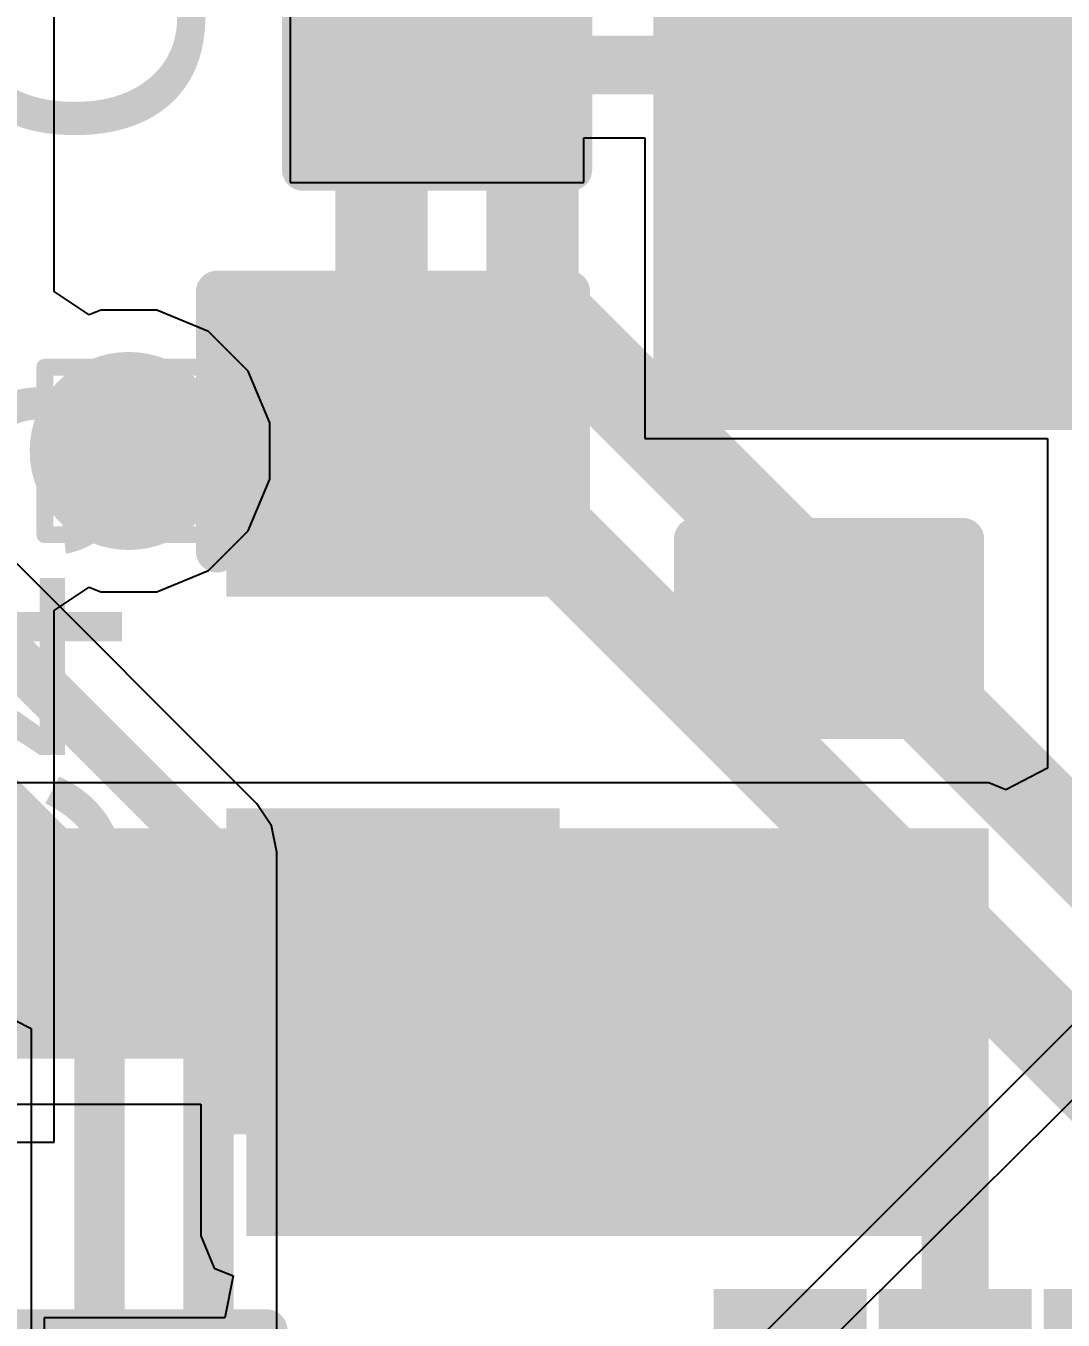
# Model space of a CAD drawing. Header units: inches. Extents: x -6 to 5433, y -4 to 5447.
# Drawn here: x 20.615 to 23.756, y 18.435 to 22.357 of the extents above; entities that cross this region are included whole.
import ezdxf

# ---------------------------------------------------------------- set-up
doc = ezdxf.new("R2010")
doc.units = ezdxf.units.IN
for name, color, linetype in [('Bottom Layer', 5, 'Continuous'), ('Drill Drawing', 1, 'Continuous'), ('Ground', 16, 'Continuous'), ('Power', 76, 'Continuous'), ('Top Layer', 1, 'Continuous'), ('Top Overlay', 2, 'Continuous'), ('Top Paste', 8, 'Continuous'), ('Top Solder', 216, 'Continuous'), ('Via Holes', 16, 'Continuous')]:
    doc.layers.add(name, color=color, linetype=linetype)
doc.styles.add('Arial', font='', dxfattribs={"height": 0.2})
doc.styles.get('Arial').set_extended_font_data('Arial')

# ---------------------------------------------------------------- blocks, each defined once
blk = doc.blocks.new('64_VQFN__9_9__22')
at = {"layer": 'Top Solder'}
for points in [[(-3.9816, 4.9666), (-3.5184, 4.9666), (-3.5184, 3.9034), (-3.9816, 3.9034)], [(-3.4816, 4.9666), (-3.0184, 4.9666), (-3.0184, 3.9034), (-3.4816, 3.9034)], [(-2.9816, 4.9666), (-2.5184, 4.9666), (-2.5184, 3.9034), (-2.9816, 3.9034)]]:
    blk.add_hatch(color=216, dxfattribs=at).paths.add_polyline_path(points)
blk = doc.blocks.new('SMD3225_4P_36')
at = {"layer": 'Top Layer'}
for points in [[(-1.8, 1.45), (-0.4, 1.45), (-0.4, 0.25), (-1.8, 0.25)], [(0.4, 1.45), (1.8, 1.45), (1.8, 0.25), (0.4, 0.25)], [(-1.8, -0.25), (-0.4, -0.25), (-0.4, -1.45), (-1.8, -1.45)], [(0.4, -0.25), (1.8, -0.25), (1.8, -1.45), (0.4, -1.45)]]:
    blk.add_hatch(color=1, dxfattribs=at).paths.add_polyline_path(points)
at = {"layer": 'Top Paste'}
for points in [[(-1.8, 1.45), (-0.4, 1.45), (-0.4, 0.25), (-1.8, 0.25)], [(0.4, 1.45), (1.8, 1.45), (1.8, 0.25), (0.4, 0.25)], [(-1.8, -0.25), (-0.4, -0.25), (-0.4, -1.45), (-1.8, -1.45)], [(0.4, -0.25), (1.8, -0.25), (1.8, -1.45), (0.4, -1.45)]]:
    blk.add_hatch(color=8, dxfattribs=at).paths.add_polyline_path(points)
at = {"layer": 'Top Solder'}
for points in [[(-1.9016, 1.5516), (-0.2984, 1.5516), (-0.2984, 0.1484), (-1.9016, 0.1484)], [(0.2984, 1.5516), (1.9016, 1.5516), (1.9016, 0.1484), (0.2984, 0.1484)], [(-1.9016, -0.1484), (-0.2984, -0.1484), (-0.2984, -1.5516), (-1.9016, -1.5516)], [(0.2984, -0.1484), (1.9016, -0.1484), (1.9016, -1.5516), (0.2984, -1.5516)]]:
    blk.add_hatch(color=216, dxfattribs=at).paths.add_polyline_path(points)
at = {"layer": 'Top Overlay'}
for points in [[(0.1778, 1.2954, 0.127, 0.127, 0), (-0.2032, 1.2954, 0.127, 0.127, 0)], [(-1.651, 0.0762, 0.127, 0.127, 0), (-1.651, -0.1016, 0.127, 0.127, 0)], [(1.651, 0.0762, 0.127, 0.127, 0), (1.651, -0.1016, 0.127, 0.127, 0)], [(-2.0828, -0.7112, 0.127, 0.127, 0), (-2.0828, -0.9652, 0.127, 0.127, 0)], [(-1.9558, -0.8382, 0.127, 0.127, 0), (-2.0828, -0.7112, 0.127, 0.127, 0)], [(-1.9558, -0.8382, 0.127, 0.127, 0), (-2.0828, -0.9652, 0.127, 0.127, 0)], [(0.1778, -1.2954, 0.127, 0.127, 0), (-0.2032, -1.2954, 0.127, 0.127, 0)]]:
    blk.add_lwpolyline(points, format="xyseb", dxfattribs=at)
for points in [[(-0.2349, 1.2954, 0.0635, 0.0635, 1), (-0.1714, 1.2954, 0.0635, 0.0635, 1)], [(0.1461, 1.2954, 0.0635, 0.0635, 1), (0.2095, 1.2954, 0.0635, 0.0635, 1)], [(-1.6827, 0.0762, 0.0635, 0.0635, 1), (-1.6193, 0.0762, 0.0635, 0.0635, 1)], [(1.6193, 0.0762, 0.0635, 0.0635, 1), (1.6827, 0.0762, 0.0635, 0.0635, 1)], [(-1.6827, -0.1016, 0.0635, 0.0635, 1), (-1.6193, -0.1016, 0.0635, 0.0635, 1)], [(1.6193, -0.1016, 0.0635, 0.0635, 1), (1.6827, -0.1016, 0.0635, 0.0635, 1)], [(-2.1145, -0.7112, 0.0635, 0.0635, 1), (-2.0511, -0.7112, 0.0635, 0.0635, 1)], [(-2.1145, -0.7112, 0.0635, 0.0635, 1), (-2.0511, -0.7112, 0.0635, 0.0635, 1)], [(-1.9875, -0.8382, 0.0635, 0.0635, 1), (-1.9241, -0.8382, 0.0635, 0.0635, 1)], [(-1.9875, -0.8382, 0.0635, 0.0635, 1), (-1.9241, -0.8382, 0.0635, 0.0635, 1)], [(-2.1145, -0.9652, 0.0635, 0.0635, 1), (-2.0511, -0.9652, 0.0635, 0.0635, 1)], [(-2.1145, -0.9652, 0.0635, 0.0635, 1), (-2.0511, -0.9652, 0.0635, 0.0635, 1)], [(-0.2349, -1.2954, 0.0635, 0.0635, 1), (-0.1714, -1.2954, 0.0635, 0.0635, 1)], [(0.1461, -1.2954, 0.0635, 0.0635, 1), (0.2095, -1.2954, 0.0635, 0.0635, 1)]]:
    blk.add_lwpolyline(points, format="xyseb", close=True, dxfattribs=at)
blk = doc.blocks.new('R___0402_75')
at = {"layer": 'Top Layer'}
for points in [[(-0.6985, -0.3175), (-0.6985, 0.3175), (-0.2413, 0.3175), (-0.2413, -0.3175)], [(0.2413, -0.3175), (0.2413, 0.3175), (0.6985, 0.3175), (0.6985, -0.3175)]]:
    blk.add_hatch(color=1, dxfattribs=at).paths.add_polyline_path(points)
at = {"layer": 'Top Paste'}
for points in [[(-0.6985, -0.3175), (-0.6985, 0.3175), (-0.2413, 0.3175), (-0.2413, -0.3175)], [(0.2413, -0.3175), (0.2413, 0.3175), (0.6985, 0.3175), (0.6985, -0.3175)]]:
    blk.add_hatch(color=8, dxfattribs=at).paths.add_polyline_path(points)
at = {"layer": 'Top Solder'}
for points in [[(-0.7535, -0.3725), (-0.7535, 0.3725), (-0.1863, 0.3725), (-0.1863, -0.3725)], [(0.1863, -0.3725), (0.1863, 0.3725), (0.7535, 0.3725), (0.7535, -0.3725)]]:
    blk.add_hatch(color=216, dxfattribs=at).paths.add_polyline_path(points)
at = {"layer": 'Top Overlay'}
for points in [[(-0.7874, 0.4064, 0.127, 0.127, 0), (0.7874, 0.4064, 0.127, 0.127, 0)], [(-0.7874, -0.4064, 0.127, 0.127, 0), (-0.7874, 0.4064, 0.127, 0.127, 0)], [(0.7874, -0.4064, 0.127, 0.127, 0), (0.7874, 0.4064, 0.127, 0.127, 0)], [(-0.7874, -0.4064, 0.127, 0.127, 0), (0.7874, -0.4064, 0.127, 0.127, 0)], [(-0.8128, -0.4318, 0.00323, 0.00323, 0), (0.8128, -0.4318, 0.00323, 0.00323, 0)]]:
    blk.add_lwpolyline(points, format="xyseb", dxfattribs=at)
for points in [[(-0.8191, 0.4064, 0.0635, 0.0635, 1), (-0.7556, 0.4064, 0.0635, 0.0635, 1)], [(-0.8191, 0.4064, 0.0635, 0.0635, 1), (-0.7556, 0.4064, 0.0635, 0.0635, 1)], [(0.7556, 0.4064, 0.0635, 0.0635, 1), (0.8191, 0.4064, 0.0635, 0.0635, 1)], [(0.7556, 0.4064, 0.0635, 0.0635, 1), (0.8191, 0.4064, 0.0635, 0.0635, 1)], [(-0.8191, -0.4064, 0.0635, 0.0635, 1), (-0.7556, -0.4064, 0.0635, 0.0635, 1)], [(-0.8191, -0.4064, 0.0635, 0.0635, 1), (-0.7556, -0.4064, 0.0635, 0.0635, 1)], [(0.7556, -0.4064, 0.0635, 0.0635, 1), (0.8191, -0.4064, 0.0635, 0.0635, 1)], [(0.7556, -0.4064, 0.0635, 0.0635, 1), (0.8191, -0.4064, 0.0635, 0.0635, 1)], [(-0.8136, -0.4318, 0.00161, 0.00161, 1), (-0.812, -0.4318, 0.00161, 0.00161, 1)], [(0.812, -0.4318, 0.00161, 0.00161, 1), (0.8136, -0.4318, 0.00161, 0.00161, 1)]]:
    blk.add_lwpolyline(points, format="xyseb", close=True, dxfattribs=at)
blk = doc.blocks.new('C___0402_188')
at = {"layer": 'Top Layer'}
for points in [[(-0.6985, -0.3175), (-0.6985, 0.3175), (-0.2413, 0.3175), (-0.2413, -0.3175)], [(0.2413, -0.3175), (0.2413, 0.3175), (0.6985, 0.3175), (0.6985, -0.3175)]]:
    blk.add_hatch(color=1, dxfattribs=at).paths.add_polyline_path(points)
at = {"layer": 'Top Paste'}
for points in [[(-0.6985, -0.3175), (-0.6985, 0.3175), (-0.2413, 0.3175), (-0.2413, -0.3175)], [(0.2413, -0.3175), (0.2413, 0.3175), (0.6985, 0.3175), (0.6985, -0.3175)]]:
    blk.add_hatch(color=8, dxfattribs=at).paths.add_polyline_path(points)
at = {"layer": 'Top Solder'}
for points in [[(-0.7585, -0.3775), (-0.7585, 0.3775), (-0.1813, 0.3775), (-0.1813, -0.3775)], [(0.1813, -0.3775), (0.1813, 0.3775), (0.7585, 0.3775), (0.7585, -0.3775)]]:
    blk.add_hatch(color=216, dxfattribs=at).paths.add_polyline_path(points)
at = {"layer": 'Top Overlay'}
for points in [[(-0.7874, 0.4064, 0.127, 0.127, 0), (-0.7874, -0.4064, 0.127, 0.127, 0)], [(-0.7874, 0.4064, 0.127, 0.127, 0), (-0.2794, 0.4064, 0.127, 0.127, 0)], [(0.2794, 0.4064, 0.127, 0.127, 0), (0.7874, 0.4064, 0.127, 0.127, 0)], [(0.7874, 0.4064, 0.127, 0.127, 0), (0.7874, -0.4064, 0.127, 0.127, 0)], [(-0.7874, -0.4064, 0.127, 0.127, 0), (-0.2794, -0.4064, 0.127, 0.127, 0)], [(0.2794, -0.4064, 0.127, 0.127, 0), (0.7874, -0.4064, 0.127, 0.127, 0)]]:
    blk.add_lwpolyline(points, format="xyseb", dxfattribs=at)
for points in [[(-0.8191, 0.4064, 0.0635, 0.0635, 1), (-0.7556, 0.4064, 0.0635, 0.0635, 1)], [(-0.8191, 0.4064, 0.0635, 0.0635, 1), (-0.7556, 0.4064, 0.0635, 0.0635, 1)], [(-0.3111, 0.4064, 0.0635, 0.0635, 1), (-0.2477, 0.4064, 0.0635, 0.0635, 1)], [(0.2477, 0.4064, 0.0635, 0.0635, 1), (0.3111, 0.4064, 0.0635, 0.0635, 1)], [(0.7556, 0.4064, 0.0635, 0.0635, 1), (0.8191, 0.4064, 0.0635, 0.0635, 1)], [(0.7556, 0.4064, 0.0635, 0.0635, 1), (0.8191, 0.4064, 0.0635, 0.0635, 1)], [(-0.8191, -0.4064, 0.0635, 0.0635, 1), (-0.7556, -0.4064, 0.0635, 0.0635, 1)], [(-0.8191, -0.4064, 0.0635, 0.0635, 1), (-0.7556, -0.4064, 0.0635, 0.0635, 1)], [(-0.3111, -0.4064, 0.0635, 0.0635, 1), (-0.2477, -0.4064, 0.0635, 0.0635, 1)], [(0.2477, -0.4064, 0.0635, 0.0635, 1), (0.3111, -0.4064, 0.0635, 0.0635, 1)], [(0.7556, -0.4064, 0.0635, 0.0635, 1), (0.8191, -0.4064, 0.0635, 0.0635, 1)], [(0.7556, -0.4064, 0.0635, 0.0635, 1), (0.8191, -0.4064, 0.0635, 0.0635, 1)]]:
    blk.add_lwpolyline(points, format="xyseb", close=True, dxfattribs=at)
blk = doc.blocks.new('C___0402_189')
at = {"layer": 'Top Layer'}
for points in [[(-0.6985, -0.3175), (-0.6985, 0.3175), (-0.2413, 0.3175), (-0.2413, -0.3175)], [(0.2413, -0.3175), (0.2413, 0.3175), (0.6985, 0.3175), (0.6985, -0.3175)]]:
    blk.add_hatch(color=1, dxfattribs=at).paths.add_polyline_path(points)
at = {"layer": 'Top Paste'}
for points in [[(-0.6985, -0.3175), (-0.6985, 0.3175), (-0.2413, 0.3175), (-0.2413, -0.3175)], [(0.2413, -0.3175), (0.2413, 0.3175), (0.6985, 0.3175), (0.6985, -0.3175)]]:
    blk.add_hatch(color=8, dxfattribs=at).paths.add_polyline_path(points)
at = {"layer": 'Top Solder'}
for points in [[(-0.7585, -0.3775), (-0.7585, 0.3775), (-0.1813, 0.3775), (-0.1813, -0.3775)], [(0.1813, -0.3775), (0.1813, 0.3775), (0.7585, 0.3775), (0.7585, -0.3775)]]:
    blk.add_hatch(color=216, dxfattribs=at).paths.add_polyline_path(points)
at = {"layer": 'Top Overlay'}
for points in [[(-0.2794, 0.4064, 0.127, 0.127, 0), (-0.7874, 0.4064, 0.127, 0.127, 0)], [(-0.7874, -0.4064, 0.127, 0.127, 0), (-0.7874, 0.4064, 0.127, 0.127, 0)], [(0.7874, 0.4064, 0.127, 0.127, 0), (0.2794, 0.4064, 0.127, 0.127, 0)], [(0.7874, -0.4064, 0.127, 0.127, 0), (0.7874, 0.4064, 0.127, 0.127, 0)], [(-0.2794, -0.4064, 0.127, 0.127, 0), (-0.7874, -0.4064, 0.127, 0.127, 0)], [(0.7874, -0.4064, 0.127, 0.127, 0), (0.2794, -0.4064, 0.127, 0.127, 0)]]:
    blk.add_lwpolyline(points, format="xyseb", dxfattribs=at)
for points in [[(-0.8191, 0.4064, 0.0635, 0.0635, 1), (-0.7556, 0.4064, 0.0635, 0.0635, 1)], [(-0.8191, 0.4064, 0.0635, 0.0635, 1), (-0.7556, 0.4064, 0.0635, 0.0635, 1)], [(-0.3111, 0.4064, 0.0635, 0.0635, 1), (-0.2477, 0.4064, 0.0635, 0.0635, 1)], [(0.2477, 0.4064, 0.0635, 0.0635, 1), (0.3111, 0.4064, 0.0635, 0.0635, 1)], [(0.7556, 0.4064, 0.0635, 0.0635, 1), (0.8191, 0.4064, 0.0635, 0.0635, 1)], [(0.7556, 0.4064, 0.0635, 0.0635, 1), (0.8191, 0.4064, 0.0635, 0.0635, 1)], [(-0.8191, -0.4064, 0.0635, 0.0635, 1), (-0.7556, -0.4064, 0.0635, 0.0635, 1)], [(-0.8191, -0.4064, 0.0635, 0.0635, 1), (-0.7556, -0.4064, 0.0635, 0.0635, 1)], [(-0.3111, -0.4064, 0.0635, 0.0635, 1), (-0.2477, -0.4064, 0.0635, 0.0635, 1)], [(0.2477, -0.4064, 0.0635, 0.0635, 1), (0.3111, -0.4064, 0.0635, 0.0635, 1)], [(0.7556, -0.4064, 0.0635, 0.0635, 1), (0.8191, -0.4064, 0.0635, 0.0635, 1)], [(0.7556, -0.4064, 0.0635, 0.0635, 1), (0.8191, -0.4064, 0.0635, 0.0635, 1)]]:
    blk.add_lwpolyline(points, format="xyseb", close=True, dxfattribs=at)
blk = doc.blocks.new('C___0603_197')
at = {"layer": 'Top Layer'}
for points in [[(-0.381, 0.4445), (-0.381, -0.4445), (-1.143, -0.4445), (-1.143, 0.4445)], [(1.143, 0.4445), (1.143, -0.4445), (0.381, -0.4445), (0.381, 0.4445)]]:
    blk.add_hatch(color=1, dxfattribs=at).paths.add_polyline_path(points)
at = {"layer": 'Top Paste'}
for points in [[(-0.381, 0.4445), (-0.381, -0.4445), (-1.143, -0.4445), (-1.143, 0.4445)], [(1.143, 0.4445), (1.143, -0.4445), (0.381, -0.4445), (0.381, 0.4445)]]:
    blk.add_hatch(color=8, dxfattribs=at).paths.add_polyline_path(points)
at = {"layer": 'Top Solder'}
for points in [[(-0.321, 0.5045), (-0.321, -0.5045), (-1.203, -0.5045), (-1.203, 0.5045)], [(1.203, 0.5045), (1.203, -0.5045), (0.321, -0.5045), (0.321, 0.5045)]]:
    blk.add_hatch(color=216, dxfattribs=at).paths.add_polyline_path(points)
at = {"layer": 'Top Overlay'}
for points in [[(-1.2446, 0.5334, 0.127, 0.127, 0), (-0.4572, 0.5334, 0.127, 0.127, 0)], [(-1.2446, 0.5334, 0.127, 0.127, 0), (-1.2446, -0.5334, 0.127, 0.127, 0)], [(0.4572, 0.5334, 0.127, 0.127, 0), (1.2446, 0.5334, 0.127, 0.127, 0)], [(1.2446, 0.5334, 0.127, 0.127, 0), (1.2446, -0.5334, 0.127, 0.127, 0)], [(-1.2446, -0.5334, 0.127, 0.127, 0), (-0.4572, -0.5334, 0.127, 0.127, 0)], [(0.4572, -0.5334, 0.127, 0.127, 0), (1.2446, -0.5334, 0.127, 0.127, 0)]]:
    blk.add_lwpolyline(points, format="xyseb", dxfattribs=at)
for points in [[(-1.2764, 0.5334, 0.0635, 0.0635, 1), (-1.2128, 0.5334, 0.0635, 0.0635, 1)], [(-1.2764, 0.5334, 0.0635, 0.0635, 1), (-1.2128, 0.5334, 0.0635, 0.0635, 1)], [(-0.4889, 0.5334, 0.0635, 0.0635, 1), (-0.4254, 0.5334, 0.0635, 0.0635, 1)], [(0.4254, 0.5334, 0.0635, 0.0635, 1), (0.4889, 0.5334, 0.0635, 0.0635, 1)], [(1.2128, 0.5334, 0.0635, 0.0635, 1), (1.2764, 0.5334, 0.0635, 0.0635, 1)], [(1.2128, 0.5334, 0.0635, 0.0635, 1), (1.2764, 0.5334, 0.0635, 0.0635, 1)], [(-1.2764, -0.5334, 0.0635, 0.0635, 1), (-1.2128, -0.5334, 0.0635, 0.0635, 1)], [(-1.2764, -0.5334, 0.0635, 0.0635, 1), (-1.2128, -0.5334, 0.0635, 0.0635, 1)], [(-0.4889, -0.5334, 0.0635, 0.0635, 1), (-0.4254, -0.5334, 0.0635, 0.0635, 1)], [(0.4254, -0.5334, 0.0635, 0.0635, 1), (0.4889, -0.5334, 0.0635, 0.0635, 1)], [(1.2128, -0.5334, 0.0635, 0.0635, 1), (1.2764, -0.5334, 0.0635, 0.0635, 1)], [(1.2128, -0.5334, 0.0635, 0.0635, 1), (1.2764, -0.5334, 0.0635, 0.0635, 1)]]:
    blk.add_lwpolyline(points, format="xyseb", close=True, dxfattribs=at)

msp = doc.modelspace()

# ---------------------------------------------------------------- hatches: boundary and pattern name
at = {"layer": 'Bottom Layer'}
h = msp.add_hatch(color=5, dxfattribs=at)
edge = h.paths.add_edge_path()
edge.add_arc((20.926, 21.0688), 0.3, 0, 360)
at = {"layer": 'Ground'}
h = msp.add_hatch(color=16, dxfattribs=at)
edge = h.paths.add_edge_path()
edge.add_arc((20.926, 21.0688), 0.3, 0, 360)
at = {"layer": 'Power'}
h = msp.add_hatch(color=76, dxfattribs=at)
edge = h.paths.add_edge_path()
edge.add_arc((20.926, 21.0688), 0.3, 0, 360)
at = {"layer": 'Top Layer'}
h = msp.add_hatch(color=1, dxfattribs=at)
edge = h.paths.add_edge_path()
edge.add_arc((20.926, 21.0688), 0.3, 0, 360)
for points in [[(17.2387, 19.2273), (21.4155, 19.2273), (21.4155, 19.9258), (17.2387, 19.9258)], [(21.2821, 18.6904), (23.5312, 18.6904), (23.5312, 19.9258), (21.2821, 19.9258)]]:
    msp.add_hatch(color=1, dxfattribs=at).paths.add_polyline_path(points)
at = {"layer": 'Via Holes'}
h = msp.add_hatch(color=7, dxfattribs=at)
edge = h.paths.add_edge_path()
edge.add_arc((20.926, 21.0688), 0.15, 0, 360)

# ---------------------------------------------------------------- linework, layer by layer
at = {"layer": 'Bottom Layer'}
for points in [[(22.1488, 21.5169, 0.2794, 0.2794, 0), (22.1488, 25.0052, 0.2794, 0.2794, 0)], [(21.6916, 21.3275, 0.2794, 0.2794, 0), (21.6916, 24.8158, 0.2794, 0.2794, 0)], [(22.1488, 21.5169, 0.2794, 0.2794, 0), (25.9082, 17.7574, 0.2794, 0.2794, 0)], [(21.6916, 21.3275, 0.2794, 0.2794, 0), (25.451, 17.5681, 0.2794, 0.2794, 0)]]:
    msp.add_lwpolyline(points, format="xyseb", dxfattribs=at)
for points in [[(22.079, 21.5169, 0.1397, 0.1397, 1), (22.2187, 21.5169, 0.1397, 0.1397, 1)], [(22.079, 21.5169, 0.1397, 0.1397, 1), (22.2187, 21.5169, 0.1397, 0.1397, 1)], [(21.6218, 21.3275, 0.1397, 0.1397, 1), (21.7615, 21.3275, 0.1397, 0.1397, 1)], [(21.6218, 21.3275, 0.1397, 0.1397, 1), (21.7615, 21.3275, 0.1397, 0.1397, 1)]]:
    msp.add_lwpolyline(points, format="xyseb", close=True, dxfattribs=at)
at = {"layer": 'Drill Drawing'}
for points in [[(20.672, 21.3228, 0.0508, 0.0508, 0), (21.18, 21.3228, 0.0508, 0.0508, 0)], [(20.672, 20.8148, 0.0508, 0.0508, 0), (20.672, 21.3228, 0.0508, 0.0508, 0)], [(21.18, 20.8148, 0.0508, 0.0508, 0), (21.18, 21.3228, 0.0508, 0.0508, 0)], [(20.7736, 21.2212, 0.0508, 0.0508, 0), (21.0784, 21.2212, 0.0508, 0.0508, 0)], [(20.7736, 20.9164, 0.0508, 0.0508, 0), (20.7736, 21.2212, 0.0508, 0.0508, 0)], [(21.0784, 20.9164, 0.0508, 0.0508, 0), (21.0784, 21.2212, 0.0508, 0.0508, 0)], [(20.7736, 20.9164, 0.0508, 0.0508, 0), (21.0784, 20.9164, 0.0508, 0.0508, 0)], [(20.672, 20.8148, 0.0508, 0.0508, 0), (21.18, 20.8148, 0.0508, 0.0508, 0)]]:
    msp.add_lwpolyline(points, format="xyseb", dxfattribs=at)
for points in [[(20.6593, 21.3228, 0.0254, 0.0254, 1), (20.6847, 21.3228, 0.0254, 0.0254, 1)], [(20.6593, 21.3228, 0.0254, 0.0254, 1), (20.6847, 21.3228, 0.0254, 0.0254, 1)], [(21.1673, 21.3228, 0.0254, 0.0254, 1), (21.1927, 21.3228, 0.0254, 0.0254, 1)], [(21.1673, 21.3228, 0.0254, 0.0254, 1), (21.1927, 21.3228, 0.0254, 0.0254, 1)], [(20.7609, 21.2212, 0.0254, 0.0254, 1), (20.7863, 21.2212, 0.0254, 0.0254, 1)], [(20.7609, 21.2212, 0.0254, 0.0254, 1), (20.7863, 21.2212, 0.0254, 0.0254, 1)], [(21.0657, 21.2212, 0.0254, 0.0254, 1), (21.0911, 21.2212, 0.0254, 0.0254, 1)], [(21.0657, 21.2212, 0.0254, 0.0254, 1), (21.0911, 21.2212, 0.0254, 0.0254, 1)], [(20.7609, 20.9164, 0.0254, 0.0254, 1), (20.7863, 20.9164, 0.0254, 0.0254, 1)], [(20.7609, 20.9164, 0.0254, 0.0254, 1), (20.7863, 20.9164, 0.0254, 0.0254, 1)], [(21.0657, 20.9164, 0.0254, 0.0254, 1), (21.0911, 20.9164, 0.0254, 0.0254, 1)], [(21.0657, 20.9164, 0.0254, 0.0254, 1), (21.0911, 20.9164, 0.0254, 0.0254, 1)], [(20.6593, 20.8148, 0.0254, 0.0254, 1), (20.6847, 20.8148, 0.0254, 0.0254, 1)], [(20.6593, 20.8148, 0.0254, 0.0254, 1), (20.6847, 20.8148, 0.0254, 0.0254, 1)], [(21.1673, 20.8148, 0.0254, 0.0254, 1), (21.1927, 20.8148, 0.0254, 0.0254, 1)], [(21.1673, 20.8148, 0.0254, 0.0254, 1), (21.1927, 20.8148, 0.0254, 0.0254, 1)]]:
    msp.add_lwpolyline(points, format="xyseb", close=True, dxfattribs=at)
at = {"layer": 'Ground'}
for p, q in [((21.3141, 19.9999), (17.9618, 23.3522)), ((21.359, 19.9327), (21.3141, 19.9999)), ((21.3141, 19.9999), (21.3141, 19.9999)), ((21.3748, 19.8534), (21.359, 19.9327)), ((21.3748, 17.559), (21.3748, 19.8534)), ((20.5827, 19.3433), (20.6302, 19.3193)), ((20.6302, 19.3193), (20.6302, 17.7816))]:
    msp.add_line(p, q, dxfattribs=at)
for points in [[(17.7546, 23.2664, 0.1524, 0.1524, 0), (21.1676, 19.8534, 0.1524, 0.1524, 0)], [(17.4244, 23.1296, 0.1524, 0.1524, 0), (20.8374, 19.7166, 0.1524, 0.1524, 0)], [(21.1676, 17.559, 0.1524, 0.1524, 0), (21.1676, 19.8534, 0.1524, 0.1524, 0)], [(20.8374, 17.6958, 0.1524, 0.1524, 0), (20.8374, 19.7166, 0.1524, 0.1524, 0)]]:
    msp.add_lwpolyline(points, format="xyseb", dxfattribs=at)
for points in [[(21.1295, 19.8534, 0.0762, 0.0762, 1), (21.2057, 19.8534, 0.0762, 0.0762, 1)], [(21.1295, 19.8534, 0.0762, 0.0762, 1), (21.2057, 19.8534, 0.0762, 0.0762, 1)], [(20.7993, 19.7166, 0.0762, 0.0762, 1), (20.8755, 19.7166, 0.0762, 0.0762, 1)], [(20.7993, 19.7166, 0.0762, 0.0762, 1), (20.8755, 19.7166, 0.0762, 0.0762, 1)]]:
    msp.add_lwpolyline(points, format="xyseb", close=True, dxfattribs=at)
at = {"layer": 'Power'}
for p, q in [((20.7003, 21.5518), (20.7003, 27.1266)), ((20.8059, 21.4812), (20.7003, 21.5518)), ((20.8411, 21.4958), (20.8059, 21.4812)), ((21.0109, 21.4958), (20.8411, 21.4958)), ((21.1679, 21.4307), (21.0109, 21.4958)), ((21.288, 21.3106), (21.1679, 21.4307)), ((21.353, 21.1537), (21.288, 21.3106)), ((21.353, 20.9838), (21.353, 21.1537)), ((21.288, 20.8269), (21.353, 20.9838)), ((21.1679, 20.7068), (21.288, 20.8269)), ((25.2312, 20.777), (22.2758, 17.8216)), ((21.0109, 20.6418), (21.1679, 20.7068)), ((20.7003, 20.5857), (20.8059, 20.6563)), ((20.8059, 20.6563), (20.8411, 20.6418)), ((20.8411, 20.6418), (21.0109, 20.6418)), ((20.7003, 18.9749), (20.7003, 20.5857)), ((22.479, 17.8073), (25.268, 20.5735)), ((17.1241, 18.9749), (20.7003, 18.9749))]:
    msp.add_line(p, q, dxfattribs=at)
at = {"layer": 'Top Layer'}
for p, q in [((21.4155, 22.5937), (21.4155, 21.8825)), ((22.3045, 21.8825), (22.3045, 22.0179)), ((22.3045, 22.0179), (22.4898, 22.0179)), ((22.4898, 22.0179), (22.4898, 21.1066)), ((21.4155, 21.8825), (22.3045, 21.8825)), ((22.4898, 21.1066), (23.7095, 21.1066)), ((23.7095, 21.1066), (23.7095, 20.1078)), ((23.7095, 20.1078), (23.5825, 20.042)), ((23.5312, 20.0632), (17.6247, 20.0632)), ((23.5825, 20.042), (23.5312, 20.0632)), ((17.2387, 19.0898), (21.1447, 19.0898)), ((21.1447, 19.0898), (21.1447, 18.6904)), ((21.1447, 18.6904), (21.1849, 18.5932)), ((21.1849, 18.5932), (21.2421, 18.5696)), ((21.2421, 18.5696), (21.2168, 18.4426)), ((21.2168, 18.4426), (20.6703, 18.4426)), ((20.6703, 18.4426), (20.6703, 18.0094))]:
    msp.add_line(p, q, dxfattribs=at)
for points in [[(21.9616, 22.2381, 0.1778, 0.1778, 0), (23.4206, 22.2381, 0.1778, 0.1778, 0)], [(23.3168, 21.8336, 0.1778, 0.1778, 0), (23.9296, 21.2208, 0.1778, 0.1778, 0)], [(20.926, 21.0688, 0.254, 0.254, 0), (21.7266, 21.0688, 0.254, 0.254, 0)], [(20.2302, 19.5448, 0.2032, 0.2032, 0), (21.7266, 19.5448, 0.2032, 0.2032, 0)], [(23.0474, 19.2273, 0.2032, 0.2032, 0), (23.4296, 18.8451, 0.2032, 0.2032, 0)], [(23.4296, 17.9981, 0.2032, 0.2032, 0), (23.4296, 18.8451, 0.2032, 0.2032, 0)]]:
    msp.add_lwpolyline(points, format="xyseb", dxfattribs=at)
for points in [[(21.9172, 22.2381, 0.0889, 0.0889, 1), (22.0061, 22.2381, 0.0889, 0.0889, 1)], [(23.3762, 22.2381, 0.0889, 0.0889, 1), (23.4651, 22.2381, 0.0889, 0.0889, 1)], [(23.2724, 21.8336, 0.0889, 0.0889, 1), (23.3613, 21.8336, 0.0889, 0.0889, 1)], [(20.8625, 21.0688, 0.127, 0.127, 1), (20.9895, 21.0688, 0.127, 0.127, 1)], [(21.6631, 21.0688, 0.127, 0.127, 1), (21.7901, 21.0688, 0.127, 0.127, 1)], [(21.6758, 19.5448, 0.1016, 0.1016, 1), (21.7774, 19.5448, 0.1016, 0.1016, 1)], [(22.9966, 19.2273, 0.1016, 0.1016, 1), (23.0982, 19.2273, 0.1016, 0.1016, 1)], [(23.3788, 18.8451, 0.1016, 0.1016, 1), (23.4804, 18.8451, 0.1016, 0.1016, 1)], [(23.3788, 18.8451, 0.1016, 0.1016, 1), (23.4804, 18.8451, 0.1016, 0.1016, 1)]]:
    msp.add_lwpolyline(points, format="xyseb", close=True, dxfattribs=at)

# ---------------------------------------------------------------- block references
for name, p, rotation in [('SMD3225_4P_36', (24.4168, 22.6836), 180), ('C___0402_189', (21.86, 22.708), 270), ('C___0603_197', (21.7266, 20.3068), 90), ('C___0402_188', (23.0474, 20.0147), 90)]:
    msp.add_blockref(name, p, dxfattribs=dict(rotation=rotation))
for name, p in [('64_VQFN__9_9__22', (26.6796, 13.5631)), ('R___0402_75', (20.556, 17.9981))]:
    msp.add_blockref(name, p)

# ---------------------------------------------------------------- texts
at = {"layer": 'Top Overlay', "style": 'Arial'}
for s, p in [('C44', (21.1471, 21.9717)), ('C45', (20.906, 19.354))]:
    msp.add_text(s, height=0.762, rotation=90, dxfattribs=at).set_placement(p)

doc.saveas('drawing.dxf')
